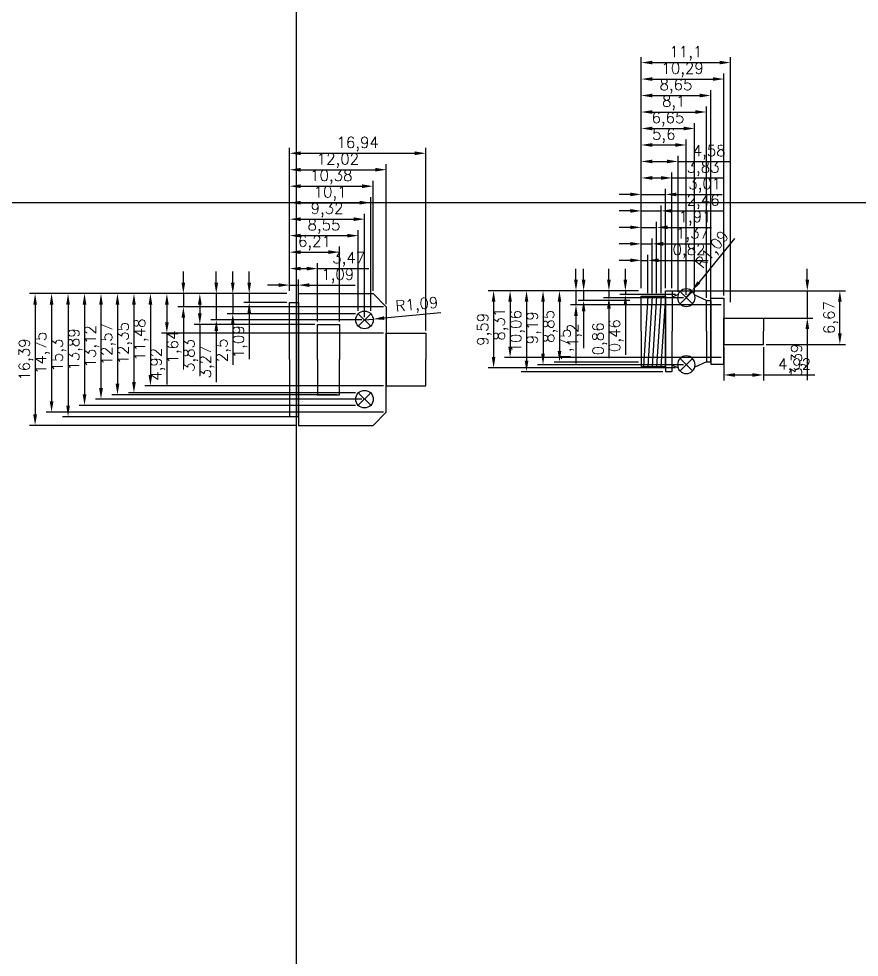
# Model space of a CAD drawing. Header units: millimetres. Extents: x -75 to 2023, y 0 to 1744.
# Drawn here: x -53.7 to 137.6, y 441.4 to 654.9 of the extents above; entities that cross this region are included whole.
import ezdxf

# ---------------------------------------------------------------- set-up
doc = ezdxf.new("R2010")
doc.units = ezdxf.units.MM
doc.styles.get("Standard").update_dxf_attribs({"font": 'txt', "bigfont": 'gbcbig.shx'})
doc.dimstyles.new('ISO-25', dxfattribs={"dimtxt": 2.5, "dimasz": 2.5, "dimexe": 1.25, "dimexo": 0.625, "dimtad": 1, "dimlfac": 0.54648, "dimtxsty": 'Standard', "dimcen": 2.5, "dimadec": 0, "dimazin": 0, "dimtfac": 1, "dimtmove": 0, "dimatfit": 3, "dimfxl": 1, "dimarcsym": 0})

# ---------------------------------------------------------------- blocks, each defined once
blk = doc.blocks.new('高密度插头')
for p, q in [((12.52, 7.59), (15.35, 10.42)), ((12.52, 10.42), (15.35, 7.59)), ((12.52, -10.42), (15.35, -7.59)), ((12.52, -7.59), (15.35, -10.42))]:
    blk.add_line(p, q)
for points in [[(29, 0), (29, 15), (12, 15), (9, 12), (9, 0)], [(31, 0), (31, 13), (29, 13), (29, 0)], [(24.64, 0), (24.64, 8), (19.64, 8), (19.64, 0)], [(9, 0), (9, 6), (0, 6), (0, 0)], [(9, 0), (9, -6), (0, -6), (0, 0)], [(29, 0), (29, -15), (12, -15), (9, -12), (9, 0)], [(24.64, 0), (24.64, -8), (19.64, -8), (19.64, 0)], [(31, 0), (31, -13), (29, -13), (29, 0)]]:
    blk.add_lwpolyline(points)
for centre in [(13.94, 9.01), (13.94, -9.01)]:
    blk.add_circle(centre, 2)
blk = doc.blocks.new('*D64')
at = {"color": 0, "lineweight": -2}
for p, q in [((5.43, 594.31), (2.93, 594.31)), ((7.93, 593), (7.93, 595.56)), ((7.93, 594.31), (9.93, 594.31)), ((9.93, 590.63), (9.93, 595.56)), ((12.43, 594.31), (22.84, 594.31))]:
    blk.add_line(p, q, dxfattribs=at)
at = {"color": 0}
for points in [[(5.43, 594.73), (5.43, 593.89), (7.93, 594.31)], [(12.43, 594.73), (12.43, 593.89), (9.93, 594.31)]]:
    blk.add_solid(points, dxfattribs=at)
at = {"layer": 'Defpoints', "color": 0}
for p in [(9.93, 594.31), (7.93, 592.37), (9.93, 590.01)]:
    blk.add_point(p, dxfattribs=at)
at = {"color": 0, "insert": (18.89, 596.39), "char_height": 2.5, "attachment_point": 5}
blk.add_mtext('1,09', dxfattribs=at)
blk = doc.blocks.new('*D65')
at = {"color": 0, "lineweight": -2}
for p, q in [((7.93, 593), (7.93, 599.31)), ((10.43, 598.06), (11.78, 598.06)), ((14.28, 586), (14.28, 599.31)), ((14.28, 598.06), (25.95, 598.06))]:
    blk.add_line(p, q, dxfattribs=at)
at = {"color": 0}
for points in [[(10.43, 598.48), (10.43, 597.64), (7.93, 598.06)], [(11.78, 598.48), (11.78, 597.64), (14.28, 598.06)]]:
    blk.add_solid(points, dxfattribs=at)
at = {"layer": 'Defpoints', "color": 0}
for p in [(14.28, 598.06), (7.93, 592.37), (14.28, 585.37)]:
    blk.add_point(p, dxfattribs=at)
at = {"color": 0, "insert": (21.37, 600.14), "char_height": 2.5, "attachment_point": 5}
blk.add_mtext('3,47', dxfattribs=at)
blk = doc.blocks.new('*D66')
at = {"color": 0, "lineweight": -2}
for p, q in [((7.93, 593), (7.93, 603.06)), ((19.28, 586), (19.28, 603.06)), ((10.43, 601.81), (16.78, 601.81))]:
    blk.add_line(p, q, dxfattribs=at)
at = {"color": 0}
for points in [[(10.43, 602.23), (10.43, 601.39), (7.93, 601.81)], [(16.78, 602.23), (16.78, 601.39), (19.28, 601.81)]]:
    blk.add_solid(points, dxfattribs=at)
at = {"layer": 'Defpoints', "color": 0}
for p in [(19.28, 601.81), (7.93, 592.37), (19.28, 585.37)]:
    blk.add_point(p, dxfattribs=at)
at = {"color": 0, "insert": (13.6, 603.89), "char_height": 2.5, "attachment_point": 5}
blk.add_mtext('6,21', dxfattribs=at)
blk = doc.blocks.new('*D67')
at = {"color": 0, "lineweight": -2}
for p, q in [((7.93, 593), (7.93, 606.81)), ((23.57, 588.42), (23.57, 606.81)), ((10.43, 605.56), (21.07, 605.56))]:
    blk.add_line(p, q, dxfattribs=at)
at = {"color": 0}
for points in [[(10.43, 605.98), (10.43, 605.14), (7.93, 605.56)], [(21.07, 605.98), (21.07, 605.14), (23.57, 605.56)]]:
    blk.add_solid(points, dxfattribs=at)
at = {"layer": 'Defpoints', "color": 0}
for p in [(23.57, 605.56), (7.93, 592.37), (23.57, 587.79)]:
    blk.add_point(p, dxfattribs=at)
at = {"color": 0, "insert": (15.75, 607.64), "char_height": 2.5, "attachment_point": 5}
blk.add_mtext('8,55', dxfattribs=at)
blk = doc.blocks.new('*D68')
at = {"color": 0, "lineweight": -2}
for p, q in [((7.93, 593), (7.93, 610.56)), ((10.43, 609.31), (22.49, 609.31)), ((24.99, 587), (24.99, 610.56))]:
    blk.add_line(p, q, dxfattribs=at)
at = {"color": 0}
for points in [[(10.43, 609.73), (10.43, 608.89), (7.93, 609.31)], [(22.49, 609.73), (22.49, 608.89), (24.99, 609.31)]]:
    blk.add_solid(points, dxfattribs=at)
at = {"layer": 'Defpoints', "color": 0}
for p in [(24.99, 609.31), (7.93, 592.37), (24.99, 586.38)]:
    blk.add_point(p, dxfattribs=at)
at = {"color": 0, "insert": (16.46, 611.39), "char_height": 2.5, "attachment_point": 5}
blk.add_mtext('9,32', dxfattribs=at)
blk = doc.blocks.new('*D69')
at = {"color": 0, "lineweight": -2}
for p, q in [((7.93, 593), (7.93, 614.31)), ((10.43, 613.06), (23.9, 613.06)), ((26.4, 588.42), (26.4, 614.31))]:
    blk.add_line(p, q, dxfattribs=at)
at = {"color": 0}
for points in [[(10.43, 613.48), (10.43, 612.64), (7.93, 613.06)], [(23.9, 613.48), (23.9, 612.64), (26.4, 613.06)]]:
    blk.add_solid(points, dxfattribs=at)
at = {"layer": 'Defpoints', "color": 0}
for p in [(26.4, 613.06), (7.93, 592.37), (26.4, 587.79)]:
    blk.add_point(p, dxfattribs=at)
at = {"color": 0, "insert": (17.16, 615.14), "char_height": 2.5, "attachment_point": 5}
blk.add_mtext('10,1', dxfattribs=at)
blk = doc.blocks.new('*D70')
at = {"color": 0, "lineweight": -2}
for p, q in [((7.93, 593), (7.93, 618.06)), ((26.93, 593), (26.93, 618.06)), ((10.43, 616.81), (24.43, 616.81))]:
    blk.add_line(p, q, dxfattribs=at)
at = {"color": 0}
for points in [[(10.43, 617.23), (10.43, 616.39), (7.93, 616.81)], [(24.43, 617.23), (24.43, 616.39), (26.93, 616.81)]]:
    blk.add_solid(points, dxfattribs=at)
at = {"layer": 'Defpoints', "color": 0}
for p in [(26.93, 616.81), (7.93, 592.37), (26.93, 592.37)]:
    blk.add_point(p, dxfattribs=at)
at = {"color": 0, "insert": (17.43, 618.89), "char_height": 2.5, "attachment_point": 5}
blk.add_mtext('10,38', dxfattribs=at)
blk = doc.blocks.new('*D71')
at = {"color": 0, "lineweight": -2}
for p, q in [((7.93, 593), (7.93, 621.81)), ((29.93, 590), (29.93, 621.81)), ((10.43, 620.56), (27.43, 620.56))]:
    blk.add_line(p, q, dxfattribs=at)
at = {"color": 0}
for points in [[(10.43, 620.98), (10.43, 620.14), (7.93, 620.56)], [(27.43, 620.98), (27.43, 620.14), (29.93, 620.56)]]:
    blk.add_solid(points, dxfattribs=at)
at = {"layer": 'Defpoints', "color": 0}
for p in [(29.93, 620.56), (7.93, 592.37), (29.93, 589.37)]:
    blk.add_point(p, dxfattribs=at)
at = {"color": 0, "insert": (18.93, 622.64), "char_height": 2.5, "attachment_point": 5}
blk.add_mtext('12,02', dxfattribs=at)
blk = doc.blocks.new('*D72')
at = {"color": 0, "lineweight": -2}
for p, q in [((7.93, 593), (7.93, 625.56)), ((10.43, 624.31), (36.43, 624.31)), ((38.93, 584), (38.93, 625.56))]:
    blk.add_line(p, q, dxfattribs=at)
at = {"color": 0}
for points in [[(10.43, 624.73), (10.43, 623.89), (7.93, 624.31)], [(36.43, 624.73), (36.43, 623.89), (38.93, 624.31)]]:
    blk.add_solid(points, dxfattribs=at)
at = {"layer": 'Defpoints', "color": 0}
for p in [(38.93, 624.31), (7.93, 592.37), (38.93, 583.37)]:
    blk.add_point(p, dxfattribs=at)
at = {"color": 0, "insert": (23.43, 626.39), "char_height": 2.5, "attachment_point": 5}
blk.add_mtext('16,94', dxfattribs=at)
blk = doc.blocks.new('*D73')
at = {"color": 0, "lineweight": -2}
for p, q in [((-1.26, 594.87), (-1.26, 597.37)), ((7.3, 592.37), (-2.51, 592.37)), ((-1.26, 592.37), (-1.26, 590.37)), ((7.3, 590.37), (-2.51, 590.37)), ((-1.26, 587.87), (-1.26, 577.46))]:
    blk.add_line(p, q, dxfattribs=at)
at = {"color": 0}
for points in [[(-1.68, 594.87), (-0.84, 594.87), (-1.26, 592.37)], [(-1.68, 587.87), (-0.84, 587.87), (-1.26, 590.37)]]:
    blk.add_solid(points, dxfattribs=at)
at = {"layer": 'Defpoints', "color": 0}
for p in [(7.93, 592.37), (-1.26, 590.37), (7.93, 590.37)]:
    blk.add_point(p, dxfattribs=at)
at = {"color": 0, "insert": (-3.34, 581.41), "char_height": 2.5, "attachment_point": 5, "rotation": 90}
blk.add_mtext('1,09', dxfattribs=at)
blk = doc.blocks.new('*D74')
at = {"color": 0, "lineweight": -2}
for p, q in [((-5.01, 594.87), (-5.01, 597.37)), ((7.3, 592.37), (-6.26, 592.37)), ((-5.01, 592.37), (-5.01, 587.79)), ((22.95, 587.79), (-6.26, 587.79)), ((-5.01, 585.29), (-5.01, 576.13))]:
    blk.add_line(p, q, dxfattribs=at)
at = {"color": 0}
for points in [[(-5.43, 594.87), (-4.59, 594.87), (-5.01, 592.37)], [(-5.43, 585.29), (-4.59, 585.29), (-5.01, 587.79)]]:
    blk.add_solid(points, dxfattribs=at)
at = {"layer": 'Defpoints', "color": 0}
for p in [(7.93, 592.37), (-5.01, 587.79), (23.57, 587.79)]:
    blk.add_point(p, dxfattribs=at)
at = {"color": 0, "insert": (-7.09, 579.46), "char_height": 2.5, "attachment_point": 5, "rotation": 90}
blk.add_mtext('2,5', dxfattribs=at)
blk = doc.blocks.new('*D75')
at = {"color": 0, "lineweight": -2}
for p, q in [((-8.76, 594.87), (-8.76, 597.37)), ((7.3, 592.37), (-10.01, 592.37)), ((-8.76, 592.37), (-8.76, 586.38)), ((24.36, 586.38), (-10.01, 586.38)), ((-8.76, 583.88), (-8.76, 572.21))]:
    blk.add_line(p, q, dxfattribs=at)
at = {"color": 0}
for points in [[(-9.18, 594.87), (-8.34, 594.87), (-8.76, 592.37)], [(-9.18, 583.88), (-8.34, 583.88), (-8.76, 586.38)]]:
    blk.add_solid(points, dxfattribs=at)
at = {"layer": 'Defpoints', "color": 0}
for p in [(7.93, 592.37), (-8.76, 586.38), (24.99, 586.38)]:
    blk.add_point(p, dxfattribs=at)
at = {"color": 0, "insert": (-10.84, 576.8), "char_height": 2.5, "attachment_point": 5, "rotation": 90}
blk.add_mtext('3,27', dxfattribs=at)
blk = doc.blocks.new('*D76')
at = {"color": 0, "lineweight": -2}
for p, q in [((7.3, 592.37), (-13.76, 592.37)), ((-12.51, 589.87), (-12.51, 587.87)), ((13.66, 585.37), (-13.76, 585.37)), ((-12.51, 585.37), (-12.51, 573.71))]:
    blk.add_line(p, q, dxfattribs=at)
at = {"color": 0}
for points in [[(-12.93, 589.87), (-12.09, 589.87), (-12.51, 592.37)], [(-12.93, 587.87), (-12.09, 587.87), (-12.51, 585.37)]]:
    blk.add_solid(points, dxfattribs=at)
at = {"layer": 'Defpoints', "color": 0}
for p in [(7.93, 592.37), (-12.51, 585.37), (14.28, 585.37)]:
    blk.add_point(p, dxfattribs=at)
at = {"color": 0, "insert": (-14.59, 578.29), "char_height": 2.5, "attachment_point": 5, "rotation": 90}
blk.add_mtext('3,83', dxfattribs=at)
blk = doc.blocks.new('*D77')
at = {"color": 0, "lineweight": -2}
for p, q in [((-16.26, 594.87), (-16.26, 597.37)), ((7.3, 592.37), (-17.51, 592.37)), ((-16.26, 592.37), (-16.26, 589.37)), ((29.3, 589.37), (-17.51, 589.37)), ((-16.26, 586.87), (-16.26, 576.04))]:
    blk.add_line(p, q, dxfattribs=at)
at = {"color": 0}
for points in [[(-16.68, 594.87), (-15.84, 594.87), (-16.26, 592.37)], [(-16.68, 586.87), (-15.84, 586.87), (-16.26, 589.37)]]:
    blk.add_solid(points, dxfattribs=at)
at = {"layer": 'Defpoints', "color": 0}
for p in [(7.93, 592.37), (-16.26, 589.37), (29.93, 589.37)]:
    blk.add_point(p, dxfattribs=at)
at = {"color": 0, "insert": (-18.34, 580.21), "char_height": 2.5, "attachment_point": 5, "rotation": 90}
blk.add_mtext('1,64', dxfattribs=at)
blk = doc.blocks.new('*D78')
at = {"color": 0, "lineweight": -2}
for p, q in [((7.3, 592.37), (-21.26, 592.37)), ((-20.01, 589.87), (-20.01, 585.87)), ((29.3, 583.37), (-21.26, 583.37)), ((-20.01, 583.37), (-20.01, 571.71))]:
    blk.add_line(p, q, dxfattribs=at)
at = {"color": 0}
for points in [[(-20.43, 589.87), (-19.59, 589.87), (-20.01, 592.37)], [(-20.43, 585.87), (-19.59, 585.87), (-20.01, 583.37)]]:
    blk.add_solid(points, dxfattribs=at)
at = {"layer": 'Defpoints', "color": 0}
for p in [(7.93, 592.37), (-20.01, 583.37), (29.93, 583.37)]:
    blk.add_point(p, dxfattribs=at)
at = {"color": 0, "insert": (-22.09, 576.29), "char_height": 2.5, "attachment_point": 5, "rotation": 90}
blk.add_mtext('4,92', dxfattribs=at)
blk = doc.blocks.new('*D79')
at = {"color": 0, "lineweight": -2}
for p, q in [((7.3, 592.37), (-25.01, 592.37)), ((-23.76, 589.87), (-23.76, 573.87)), ((29.3, 571.37), (-25.01, 571.37))]:
    blk.add_line(p, q, dxfattribs=at)
at = {"color": 0}
for points in [[(-24.18, 589.87), (-23.34, 589.87), (-23.76, 592.37)], [(-24.18, 573.87), (-23.34, 573.87), (-23.76, 571.37)]]:
    blk.add_solid(points, dxfattribs=at)
at = {"layer": 'Defpoints', "color": 0}
for p in [(7.93, 592.37), (-23.76, 571.37), (29.93, 571.37)]:
    blk.add_point(p, dxfattribs=at)
at = {"color": 0, "insert": (-25.84, 581.87), "char_height": 2.5, "attachment_point": 5, "rotation": 90}
blk.add_mtext('11,48', dxfattribs=at)
blk = doc.blocks.new('*D80')
at = {"color": 0, "lineweight": -2}
for p, q in [((7.3, 592.37), (-28.76, 592.37)), ((-27.51, 589.87), (-27.51, 572.28)), ((22.95, 569.78), (-28.76, 569.78))]:
    blk.add_line(p, q, dxfattribs=at)
at = {"color": 0}
for points in [[(-27.93, 589.87), (-27.09, 589.87), (-27.51, 592.37)], [(-27.93, 572.28), (-27.09, 572.28), (-27.51, 569.78)]]:
    blk.add_solid(points, dxfattribs=at)
at = {"layer": 'Defpoints', "color": 0}
for p in [(7.93, 592.37), (-27.51, 569.78), (23.57, 569.78)]:
    blk.add_point(p, dxfattribs=at)
at = {"color": 0, "insert": (-29.59, 581.08), "char_height": 2.5, "attachment_point": 5, "rotation": 90}
blk.add_mtext('12,35', dxfattribs=at)
blk = doc.blocks.new('*D81')
at = {"color": 0, "lineweight": -2}
for p, q in [((7.3, 592.37), (-32.51, 592.37)), ((-31.26, 589.87), (-31.26, 571.87)), ((18.66, 569.37), (-32.51, 569.37))]:
    blk.add_line(p, q, dxfattribs=at)
at = {"color": 0}
for points in [[(-31.68, 589.87), (-30.84, 589.87), (-31.26, 592.37)], [(-31.68, 571.87), (-30.84, 571.87), (-31.26, 569.37)]]:
    blk.add_solid(points, dxfattribs=at)
at = {"layer": 'Defpoints', "color": 0}
for p in [(7.93, 592.37), (-31.26, 569.37), (19.28, 569.37)]:
    blk.add_point(p, dxfattribs=at)
at = {"color": 0, "insert": (-33.34, 580.87), "char_height": 2.5, "attachment_point": 5, "rotation": 90}
blk.add_mtext('12,57', dxfattribs=at)
blk = doc.blocks.new('*D82')
at = {"color": 0, "lineweight": -2}
for p, q in [((7.3, 592.37), (-36.26, 592.37)), ((-35.01, 589.87), (-35.01, 570.86)), ((24.36, 568.36), (-36.26, 568.36))]:
    blk.add_line(p, q, dxfattribs=at)
at = {"color": 0}
for points in [[(-35.43, 589.87), (-34.59, 589.87), (-35.01, 592.37)], [(-35.43, 570.86), (-34.59, 570.86), (-35.01, 568.36)]]:
    blk.add_solid(points, dxfattribs=at)
at = {"layer": 'Defpoints', "color": 0}
for p in [(7.93, 592.37), (-35.01, 568.36), (24.99, 568.36)]:
    blk.add_point(p, dxfattribs=at)
at = {"color": 0, "insert": (-37.09, 580.37), "char_height": 2.5, "attachment_point": 5, "rotation": 90}
blk.add_mtext('13,12', dxfattribs=at)
blk = doc.blocks.new('*D83')
at = {"color": 0, "lineweight": -2}
for p, q in [((7.3, 592.37), (-40.01, 592.37)), ((-38.76, 589.87), (-38.76, 569.45)), ((22.95, 566.95), (-40.01, 566.95))]:
    blk.add_line(p, q, dxfattribs=at)
at = {"color": 0}
for points in [[(-39.18, 589.87), (-38.34, 589.87), (-38.76, 592.37)], [(-39.18, 569.45), (-38.34, 569.45), (-38.76, 566.95)]]:
    blk.add_solid(points, dxfattribs=at)
at = {"layer": 'Defpoints', "color": 0}
for p in [(7.93, 592.37), (-38.76, 566.95), (23.57, 566.95)]:
    blk.add_point(p, dxfattribs=at)
at = {"color": 0, "insert": (-40.84, 579.66), "char_height": 2.5, "attachment_point": 5, "rotation": 90}
blk.add_mtext('13,89', dxfattribs=at)
blk = doc.blocks.new('*D84')
at = {"color": 0, "lineweight": -2}
for p, q in [((7.3, 592.37), (-43.76, 592.37)), ((-42.51, 589.87), (-42.51, 566.87)), ((9.3, 564.37), (-43.76, 564.37))]:
    blk.add_line(p, q, dxfattribs=at)
at = {"color": 0}
for points in [[(-42.93, 589.87), (-42.09, 589.87), (-42.51, 592.37)], [(-42.93, 566.87), (-42.09, 566.87), (-42.51, 564.37)]]:
    blk.add_solid(points, dxfattribs=at)
at = {"layer": 'Defpoints', "color": 0}
for p in [(7.93, 592.37), (-42.51, 564.37), (9.93, 564.37)]:
    blk.add_point(p, dxfattribs=at)
at = {"color": 0, "insert": (-44.59, 578.37), "char_height": 2.5, "attachment_point": 5, "rotation": 90}
blk.add_mtext('15,3', dxfattribs=at)
blk = doc.blocks.new('*D85')
at = {"color": 0, "lineweight": -2}
for p, q in [((7.3, 592.37), (-47.51, 592.37)), ((-46.26, 589.87), (-46.26, 567.87)), ((29.3, 565.37), (-47.51, 565.37))]:
    blk.add_line(p, q, dxfattribs=at)
at = {"color": 0}
for points in [[(-46.68, 589.87), (-45.84, 589.87), (-46.26, 592.37)], [(-46.68, 567.87), (-45.84, 567.87), (-46.26, 565.37)]]:
    blk.add_solid(points, dxfattribs=at)
at = {"layer": 'Defpoints', "color": 0}
for p in [(7.93, 592.37), (-46.26, 565.37), (29.93, 565.37)]:
    blk.add_point(p, dxfattribs=at)
at = {"color": 0, "insert": (-48.34, 578.87), "char_height": 2.5, "attachment_point": 5, "rotation": 90}
blk.add_mtext('14,75', dxfattribs=at)
blk = doc.blocks.new('*D86')
at = {"color": 0, "lineweight": -2}
for p, q in [((7.3, 592.37), (-51.26, 592.37)), ((-50.01, 589.87), (-50.01, 564.87)), ((9.3, 562.37), (-51.26, 562.37))]:
    blk.add_line(p, q, dxfattribs=at)
at = {"color": 0}
for points in [[(-50.43, 589.87), (-49.59, 589.87), (-50.01, 592.37)], [(-50.43, 564.87), (-49.59, 564.87), (-50.01, 562.37)]]:
    blk.add_solid(points, dxfattribs=at)
at = {"layer": 'Defpoints', "color": 0}
for p in [(7.93, 592.37), (-50.01, 562.37), (9.93, 562.37)]:
    blk.add_point(p, dxfattribs=at)
at = {"color": 0, "insert": (-52.09, 577.37), "char_height": 2.5, "attachment_point": 5, "rotation": 90}
blk.add_mtext('16,39', dxfattribs=at)
blk = doc.blocks.new('*D87')
at = {"color": 0, "lineweight": -2}
for p, q in [((42.33, 588.02), (29.47, 586.8)), ((24.99, 586.38), (26.98, 586.57))]:
    blk.add_line(p, q, dxfattribs=at)
at = {"color": 0}
blk.add_solid([(29.43, 587.22), (29.51, 586.39), (26.98, 586.57)], dxfattribs=at)
at = {"layer": 'Defpoints', "color": 0}
for p in [(24.99, 586.38), (26.98, 586.57)]:
    blk.add_point(p, dxfattribs=at)
at = {"color": 0, "insert": (36.95, 589.61), "char_height": 2.5, "attachment_point": 5, "rotation": 5.4181}
blk.add_mtext('R1,09', dxfattribs=at)
blk = doc.blocks.new('hc')
for p, q in [((17.66, 6.21), (20.48, 9.04)), ((20.48, 6.21), (17.66, 9.04)), ((14.5, 7), (17.16, 8.21)), ((19.07, 7.63), (19.07, 7.63)), ((19.07, 7.63), (19.07, 7.63)), ((19.07, 7.63), (19.07, 7.63)), ((19.07, 7.63), (19.07, 7.63)), ((20.93, 8.35), (22.32, 7.78)), ((23.82, 8), (24.83, -8)), ((24.82, 8), (25.83, -8)), ((25.82, 8), (26.83, -8)), ((26.82, 8), (27.83, -8)), ((27.82, 8), (28.83, -8)), ((17.66, -9.04), (20.48, -6.21)), ((20.48, -9.04), (17.66, -6.21)), ((14.5, -7), (17.16, -8.21)), ((19.07, -7.63), (19.07, -7.63)), ((19.07, -7.63), (19.07, -7.63)), ((19.07, -7.63), (19.07, -7.63)), ((19.07, -7.63), (19.07, -7.63)), ((20.93, -8.35), (22.32, -7.78))]:
    blk.add_line(p, q)
for points in [[(23.82, 0), (23.82, 9.2), (22.32, 9.2), (22.32, 0)], [(13.5, 0), (13.5, 7.5), (10.5, 7.5), (10.5, 0)], [(14.5, 0), (14.5, 7), (13.5, 7), (13.5, 0)], [(29.32, 0), (29.32, 8), (23.82, 8), (23.82, 0)], [(10.5, 0), (10.5, 3), (1.5, 3), (1.5, 0)], [(10.5, 0), (10.5, -3), (1.5, -3), (1.5, 0)], [(13.5, 0), (13.5, -7.5), (10.5, -7.5), (10.5, 0)], [(14.5, 0), (14.5, -7), (13.5, -7), (13.5, 0)], [(23.82, 0), (23.82, -9.2), (22.32, -9.2), (22.32, 0)], [(29.32, 0), (29.32, -8), (23.82, -8), (23.82, 0)]]:
    blk.add_lwpolyline(points)
for centre in [(19.07, 7.63), (19.07, -7.63)]:
    blk.add_circle(centre, 2)
blk = doc.blocks.new('*D88')
at = {"color": 0, "lineweight": -2}
for p, q in [((109.25, 604.93), (101.09, 594.92)), ((98.24, 591.44), (99.51, 592.99))]:
    blk.add_line(p, q, dxfattribs=at)
at = {"color": 0}
blk.add_solid([(100.77, 595.19), (101.41, 594.66), (99.51, 592.99)], dxfattribs=at)
at = {"layer": 'Defpoints', "color": 0}
for p in [(99.51, 592.99), (98.24, 591.44)]:
    blk.add_point(p, dxfattribs=at)
at = {"color": 0, "insert": (104.35, 602.21), "char_height": 2.5, "attachment_point": 5, "rotation": 50.7935}
blk.add_mtext('R1,09', dxfattribs=at)
blk = doc.blocks.new('*D90')
at = {"color": 0, "lineweight": -2}
for p, q in [((87.99, 593.64), (87.99, 601.19)), ((89.49, 592.44), (89.49, 601.19)), ((85.49, 599.94), (82.99, 599.94)), ((87.99, 599.94), (89.49, 599.94)), ((91.99, 599.94), (103.24, 599.94))]:
    blk.add_line(p, q, dxfattribs=at)
at = {"color": 0}
for points in [[(85.49, 600.36), (85.49, 599.53), (87.99, 599.94)], [(91.99, 600.36), (91.99, 599.53), (89.49, 599.94)]]:
    blk.add_solid(points, dxfattribs=at)
at = {"layer": 'Defpoints', "color": 0}
for p in [(89.49, 599.94), (87.99, 593.01), (89.49, 591.81)]:
    blk.add_point(p, dxfattribs=at)
at = {"color": 0, "insert": (98.87, 602.03), "char_height": 2.5, "attachment_point": 5}
blk.add_mtext('0,82', dxfattribs=at)
blk = doc.blocks.new('*D91')
at = {"color": 0, "lineweight": -2}
for p, q in [((87.99, 593.64), (87.99, 604.94)), ((90.49, 592.44), (90.49, 604.94)), ((85.49, 603.69), (82.99, 603.69)), ((87.99, 603.69), (90.49, 603.69)), ((92.99, 603.69), (103.83, 603.69))]:
    blk.add_line(p, q, dxfattribs=at)
at = {"color": 0}
for points in [[(85.49, 604.11), (85.49, 603.28), (87.99, 603.69)], [(92.99, 604.11), (92.99, 603.28), (90.49, 603.69)]]:
    blk.add_solid(points, dxfattribs=at)
at = {"layer": 'Defpoints', "color": 0}
for p in [(90.49, 603.69), (87.99, 593.01), (90.49, 591.81)]:
    blk.add_point(p, dxfattribs=at)
at = {"color": 0, "insert": (99.66, 605.78), "char_height": 2.5, "attachment_point": 5}
blk.add_mtext('1,37', dxfattribs=at)
blk = doc.blocks.new('*D92')
at = {"color": 0, "lineweight": -2}
for p, q in [((87.99, 593.64), (87.99, 608.69)), ((91.49, 592.44), (91.49, 608.69)), ((85.49, 607.44), (82.99, 607.44)), ((87.99, 607.44), (91.49, 607.44)), ((93.99, 607.44), (103.99, 607.44))]:
    blk.add_line(p, q, dxfattribs=at)
at = {"color": 0}
for points in [[(85.49, 607.86), (85.49, 607.03), (87.99, 607.44)], [(93.99, 607.86), (93.99, 607.03), (91.49, 607.44)]]:
    blk.add_solid(points, dxfattribs=at)
at = {"layer": 'Defpoints', "color": 0}
for p in [(91.49, 607.44), (87.99, 593.01), (91.49, 591.81)]:
    blk.add_point(p, dxfattribs=at)
at = {"color": 0, "insert": (100.24, 609.53), "char_height": 2.5, "attachment_point": 5}
blk.add_mtext('1,91', dxfattribs=at)
blk = doc.blocks.new('*D93')
at = {"color": 0, "lineweight": -2}
for p, q in [((85.49, 611.19), (82.99, 611.19)), ((87.99, 593.64), (87.99, 612.44)), ((87.99, 611.19), (92.49, 611.19)), ((92.49, 592.44), (92.49, 612.44)), ((94.99, 611.19), (106.66, 611.19))]:
    blk.add_line(p, q, dxfattribs=at)
at = {"color": 0}
for points in [[(85.49, 611.61), (85.49, 610.78), (87.99, 611.19)], [(94.99, 611.61), (94.99, 610.78), (92.49, 611.19)]]:
    blk.add_solid(points, dxfattribs=at)
at = {"layer": 'Defpoints', "color": 0}
for p in [(92.49, 611.19), (87.99, 593.01), (92.49, 591.81)]:
    blk.add_point(p, dxfattribs=at)
at = {"color": 0, "insert": (102.08, 613.28), "char_height": 2.5, "attachment_point": 5}
blk.add_mtext('2,46', dxfattribs=at)
blk = doc.blocks.new('*D94')
at = {"color": 0, "lineweight": -2}
for p, q in [((87.99, 593.64), (87.99, 616.19)), ((93.49, 593.64), (93.49, 616.19)), ((85.49, 614.94), (82.99, 614.94)), ((87.99, 614.94), (93.49, 614.94)), ((95.99, 614.94), (106.41, 614.94))]:
    blk.add_line(p, q, dxfattribs=at)
at = {"color": 0}
for points in [[(85.49, 615.36), (85.49, 614.53), (87.99, 614.94)], [(95.99, 615.36), (95.99, 614.53), (93.49, 614.94)]]:
    blk.add_solid(points, dxfattribs=at)
at = {"layer": 'Defpoints', "color": 0}
for p in [(93.49, 614.94), (87.99, 593.01), (93.49, 593.01)]:
    blk.add_point(p, dxfattribs=at)
at = {"color": 0, "insert": (102.45, 617.03), "char_height": 2.5, "attachment_point": 5}
blk.add_mtext('3,01', dxfattribs=at)
blk = doc.blocks.new('*D95')
at = {"color": 0, "lineweight": -2}
for p, q in [((87.99, 593.64), (87.99, 619.94)), ((94.99, 593.64), (94.99, 619.94)), ((90.49, 618.69), (92.49, 618.69)), ((94.99, 618.69), (106.66, 618.69))]:
    blk.add_line(p, q, dxfattribs=at)
at = {"color": 0}
for points in [[(90.49, 619.11), (90.49, 618.28), (87.99, 618.69)], [(92.49, 619.11), (92.49, 618.28), (94.99, 618.69)]]:
    blk.add_solid(points, dxfattribs=at)
at = {"layer": 'Defpoints', "color": 0}
for p in [(94.99, 618.69), (87.99, 593.01), (94.99, 593.01)]:
    blk.add_point(p, dxfattribs=at)
at = {"color": 0, "insert": (102.08, 620.78), "char_height": 2.5, "attachment_point": 5}
blk.add_mtext('3,83', dxfattribs=at)
blk = doc.blocks.new('*D96')
at = {"color": 0, "lineweight": -2}
for p, q in [((87.99, 593.64), (87.99, 623.69)), ((96.38, 592.79), (96.38, 623.69)), ((90.49, 622.44), (93.88, 622.44)), ((96.38, 622.44), (108.05, 622.44))]:
    blk.add_line(p, q, dxfattribs=at)
at = {"color": 0}
for points in [[(90.49, 622.86), (90.49, 622.03), (87.99, 622.44)], [(93.88, 622.86), (93.88, 622.03), (96.38, 622.44)]]:
    blk.add_solid(points, dxfattribs=at)
at = {"layer": 'Defpoints', "color": 0}
for p in [(96.38, 622.44), (87.99, 593.01), (96.38, 592.17)]:
    blk.add_point(p, dxfattribs=at)
at = {"color": 0, "insert": (103.46, 624.53), "char_height": 2.5, "attachment_point": 5}
blk.add_mtext('4,58', dxfattribs=at)
blk = doc.blocks.new('*D97')
at = {"color": 0, "lineweight": -2}
for p, q in [((87.99, 593.64), (87.99, 627.44)), ((90.49, 626.19), (95.74, 626.19)), ((98.24, 592.06), (98.24, 627.44))]:
    blk.add_line(p, q, dxfattribs=at)
at = {"color": 0}
for points in [[(90.49, 626.61), (90.49, 625.78), (87.99, 626.19)], [(95.74, 626.61), (95.74, 625.78), (98.24, 626.19)]]:
    blk.add_solid(points, dxfattribs=at)
at = {"layer": 'Defpoints', "color": 0}
for p in [(98.24, 626.19), (87.99, 593.01), (98.24, 591.44)]:
    blk.add_point(p, dxfattribs=at)
at = {"color": 0, "insert": (93.12, 628.28), "char_height": 2.5, "attachment_point": 5}
blk.add_mtext('5,6', dxfattribs=at)
blk = doc.blocks.new('*D98')
at = {"color": 0, "lineweight": -2}
for p, q in [((87.99, 593.64), (87.99, 631.19)), ((90.49, 629.94), (97.65, 629.94)), ((100.15, 592.65), (100.15, 631.19))]:
    blk.add_line(p, q, dxfattribs=at)
at = {"color": 0}
for points in [[(90.49, 630.36), (90.49, 629.53), (87.99, 629.94)], [(97.65, 630.36), (97.65, 629.53), (100.15, 629.94)]]:
    blk.add_solid(points, dxfattribs=at)
at = {"layer": 'Defpoints', "color": 0}
for p in [(100.15, 629.94), (87.99, 593.01), (100.15, 592.03)]:
    blk.add_point(p, dxfattribs=at)
at = {"color": 0, "insert": (94.07, 632.03), "char_height": 2.5, "attachment_point": 5}
blk.add_mtext('6,65', dxfattribs=at)
blk = doc.blocks.new('*D99')
at = {"color": 0, "lineweight": -2}
for p, q in [((87.99, 593.64), (87.99, 634.94)), ((102.81, 591.44), (102.81, 634.94)), ((90.49, 633.69), (100.31, 633.69))]:
    blk.add_line(p, q, dxfattribs=at)
at = {"color": 0}
for points in [[(90.49, 634.11), (90.49, 633.28), (87.99, 633.69)], [(100.31, 634.11), (100.31, 633.28), (102.81, 633.69)]]:
    blk.add_solid(points, dxfattribs=at)
at = {"layer": 'Defpoints', "color": 0}
for p in [(102.81, 633.69), (87.99, 593.01), (102.81, 590.81)]:
    blk.add_point(p, dxfattribs=at)
at = {"color": 0, "insert": (95.4, 635.78), "char_height": 2.5, "attachment_point": 5}
blk.add_mtext('8,1', dxfattribs=at)
blk = doc.blocks.new('*D100')
at = {"color": 0, "lineweight": -2}
for p, q in [((87.99, 593.64), (87.99, 638.69)), ((103.81, 591.44), (103.81, 638.69)), ((90.49, 637.44), (101.31, 637.44))]:
    blk.add_line(p, q, dxfattribs=at)
at = {"color": 0}
for points in [[(90.49, 637.86), (90.49, 637.03), (87.99, 637.44)], [(101.31, 637.86), (101.31, 637.03), (103.81, 637.44)]]:
    blk.add_solid(points, dxfattribs=at)
at = {"layer": 'Defpoints', "color": 0}
for p in [(103.81, 637.44), (87.99, 593.01), (103.81, 590.81)]:
    blk.add_point(p, dxfattribs=at)
at = {"color": 0, "insert": (95.9, 639.53), "char_height": 2.5, "attachment_point": 5}
blk.add_mtext('8,65', dxfattribs=at)
blk = doc.blocks.new('*D101')
at = {"color": 0, "lineweight": -2}
for p, q in [((87.99, 593.64), (87.99, 642.44)), ((90.49, 641.19), (104.31, 641.19)), ((106.81, 591.94), (106.81, 642.44))]:
    blk.add_line(p, q, dxfattribs=at)
at = {"color": 0}
for points in [[(90.49, 641.61), (90.49, 640.78), (87.99, 641.19)], [(104.31, 641.61), (104.31, 640.78), (106.81, 641.19)]]:
    blk.add_solid(points, dxfattribs=at)
at = {"layer": 'Defpoints', "color": 0}
for p in [(106.81, 641.19), (87.99, 593.01), (106.81, 591.31)]:
    blk.add_point(p, dxfattribs=at)
at = {"color": 0, "insert": (97.4, 643.28), "char_height": 2.5, "attachment_point": 5}
blk.add_mtext('10,29', dxfattribs=at)
blk = doc.blocks.new('*D102')
at = {"color": 0, "lineweight": -2}
for p, q in [((87.99, 593.64), (87.99, 646.19)), ((90.49, 644.94), (105.81, 644.94)), ((108.31, 590.44), (108.31, 646.19))]:
    blk.add_line(p, q, dxfattribs=at)
at = {"color": 0}
for points in [[(90.49, 645.36), (90.49, 644.53), (87.99, 644.94)], [(105.81, 645.36), (105.81, 644.53), (108.31, 644.94)]]:
    blk.add_solid(points, dxfattribs=at)
at = {"layer": 'Defpoints', "color": 0}
for p in [(108.31, 644.94), (87.99, 593.01), (108.31, 589.81)]:
    blk.add_point(p, dxfattribs=at)
at = {"color": 0, "insert": (98.15, 647.03), "char_height": 2.5, "attachment_point": 5}
blk.add_mtext('11,1', dxfattribs=at)
blk = doc.blocks.new('*D119')
at = {"color": 0, "lineweight": -2}
for p, q in [((84.38, 595.51), (84.38, 598.01)), ((87.37, 593.01), (83.13, 593.01)), ((95.76, 592.17), (83.13, 592.17)), ((84.38, 593.01), (84.38, 592.17)), ((84.38, 589.67), (84.38, 578.42))]:
    blk.add_line(p, q, dxfattribs=at)
at = {"color": 0}
for points in [[(83.96, 595.51), (84.79, 595.51), (84.38, 593.01)], [(83.96, 589.67), (84.79, 589.67), (84.38, 592.17)]]:
    blk.add_solid(points, dxfattribs=at)
at = {"layer": 'Defpoints', "color": 0}
for p in [(84.38, 592.17), (87.99, 593.01), (96.38, 592.17)]:
    blk.add_point(p, dxfattribs=at)
at = {"color": 0, "insert": (82.29, 582.79), "char_height": 2.5, "attachment_point": 5, "rotation": 90}
blk.add_mtext('0,46', dxfattribs=at)
blk = doc.blocks.new('*D120')
at = {"color": 0, "lineweight": -2}
for p, q in [((80.63, 595.51), (80.63, 598.01)), ((87.37, 593.01), (79.38, 593.01)), ((80.63, 593.01), (80.63, 591.44)), ((97.62, 591.44), (79.38, 591.44)), ((80.63, 588.94), (80.63, 577.69))]:
    blk.add_line(p, q, dxfattribs=at)
at = {"color": 0}
for points in [[(80.21, 595.51), (81.04, 595.51), (80.63, 593.01)], [(80.21, 588.94), (81.04, 588.94), (80.63, 591.44)]]:
    blk.add_solid(points, dxfattribs=at)
at = {"layer": 'Defpoints', "color": 0}
for p in [(87.99, 593.01), (80.63, 591.44), (98.24, 591.44)]:
    blk.add_point(p, dxfattribs=at)
at = {"color": 0, "insert": (78.54, 582.06), "char_height": 2.5, "attachment_point": 5, "rotation": 90}
blk.add_mtext('0,86', dxfattribs=at)
blk = doc.blocks.new('*D121')
at = {"color": 0, "lineweight": -2}
for p, q in [((74.88, 595.51), (74.88, 598.01)), ((87.37, 593.01), (73.63, 593.01)), ((74.88, 593.01), (74.88, 590.81)), ((85.37, 590.81), (73.63, 590.81)), ((74.88, 588.31), (74.88, 579.98))]:
    blk.add_line(p, q, dxfattribs=at)
at = {"color": 0}
for points in [[(74.46, 595.51), (75.29, 595.51), (74.88, 593.01)], [(74.46, 588.31), (75.29, 588.31), (74.88, 590.81)]]:
    blk.add_solid(points, dxfattribs=at)
at = {"layer": 'Defpoints', "color": 0}
for p in [(87.99, 593.01), (74.88, 590.81), (85.99, 590.81)]:
    blk.add_point(p, dxfattribs=at)
at = {"color": 0, "insert": (72.79, 582.9), "char_height": 2.5, "attachment_point": 5, "rotation": 90}
blk.add_mtext('1,2', dxfattribs=at)
blk = doc.blocks.new('*D122')
at = {"color": 0, "lineweight": -2}
for p, q in [((73.13, 595.51), (73.13, 598.01)), ((87.37, 593.01), (71.88, 593.01)), ((73.13, 593.01), (73.13, 589.81)), ((106.19, 589.81), (71.88, 589.81)), ((73.13, 587.31), (73.13, 576.48))]:
    blk.add_line(p, q, dxfattribs=at)
at = {"color": 0}
for points in [[(72.71, 595.51), (73.54, 595.51), (73.13, 593.01)], [(72.71, 587.31), (73.54, 587.31), (73.13, 589.81)]]:
    blk.add_solid(points, dxfattribs=at)
at = {"layer": 'Defpoints', "color": 0}
for p in [(87.99, 593.01), (73.13, 589.81), (106.81, 589.81)]:
    blk.add_point(p, dxfattribs=at)
at = {"color": 0, "insert": (71.04, 580.65), "char_height": 2.5, "attachment_point": 5, "rotation": 90}
blk.add_mtext('1,75', dxfattribs=at)
blk = doc.blocks.new('*D123')
at = {"color": 0, "lineweight": -2}
for p, q in [((87.37, 593.01), (68.13, 593.01)), ((69.38, 590.51), (69.38, 579.31)), ((87.37, 576.81), (68.13, 576.81))]:
    blk.add_line(p, q, dxfattribs=at)
at = {"color": 0}
for points in [[(68.96, 590.51), (69.79, 590.51), (69.38, 593.01)], [(68.96, 579.31), (69.79, 579.31), (69.38, 576.81)]]:
    blk.add_solid(points, dxfattribs=at)
at = {"layer": 'Defpoints', "color": 0}
for p in [(87.99, 593.01), (69.38, 576.81), (87.99, 576.81)]:
    blk.add_point(p, dxfattribs=at)
at = {"color": 0, "insert": (67.29, 584.91), "char_height": 2.5, "attachment_point": 5, "rotation": 90}
blk.add_mtext('8,85', dxfattribs=at)
blk = doc.blocks.new('*D124')
at = {"color": 0, "lineweight": -2}
for p, q in [((87.37, 593.01), (64.38, 593.01)), ((65.63, 590.51), (65.63, 578.69)), ((97.62, 576.19), (64.38, 576.19))]:
    blk.add_line(p, q, dxfattribs=at)
at = {"color": 0}
for points in [[(65.21, 590.51), (66.04, 590.51), (65.63, 593.01)], [(65.21, 578.69), (66.04, 578.69), (65.63, 576.19)]]:
    blk.add_solid(points, dxfattribs=at)
at = {"layer": 'Defpoints', "color": 0}
for p in [(87.99, 593.01), (65.63, 576.19), (98.24, 576.19)]:
    blk.add_point(p, dxfattribs=at)
at = {"color": 0, "insert": (63.54, 584.6), "char_height": 2.5, "attachment_point": 5, "rotation": 90}
blk.add_mtext('9,19', dxfattribs=at)
blk = doc.blocks.new('*D125')
at = {"color": 0, "lineweight": -2}
for p, q in [((87.37, 593.01), (60.63, 593.01)), ((61.88, 590.51), (61.88, 577.11)), ((92.87, 574.61), (60.63, 574.61))]:
    blk.add_line(p, q, dxfattribs=at)
at = {"color": 0}
for points in [[(61.46, 590.51), (62.29, 590.51), (61.88, 593.01)], [(61.46, 577.11), (62.29, 577.11), (61.88, 574.61)]]:
    blk.add_solid(points, dxfattribs=at)
at = {"layer": 'Defpoints', "color": 0}
for p in [(87.99, 593.01), (61.88, 574.61), (93.49, 574.61)]:
    blk.add_point(p, dxfattribs=at)
at = {"color": 0, "insert": (59.79, 583.81), "char_height": 2.5, "attachment_point": 5, "rotation": 90}
blk.add_mtext('10,06', dxfattribs=at)
blk = doc.blocks.new('*D126')
at = {"color": 0, "lineweight": -2}
for p, q in [((87.37, 593.01), (56.88, 593.01)), ((58.13, 590.51), (58.13, 580.31)), ((106.19, 577.81), (56.88, 577.81))]:
    blk.add_line(p, q, dxfattribs=at)
at = {"color": 0}
for points in [[(57.71, 590.51), (58.54, 590.51), (58.13, 593.01)], [(57.71, 580.31), (58.54, 580.31), (58.13, 577.81)]]:
    blk.add_solid(points, dxfattribs=at)
at = {"layer": 'Defpoints', "color": 0}
for p in [(87.99, 593.01), (58.13, 577.81), (106.81, 577.81)]:
    blk.add_point(p, dxfattribs=at)
at = {"color": 0, "insert": (56.04, 585.41), "char_height": 2.5, "attachment_point": 5, "rotation": 90}
blk.add_mtext('8,31', dxfattribs=at)
blk = doc.blocks.new('*D127')
at = {"color": 0, "lineweight": -2}
for p, q in [((87.37, 593.01), (53.13, 593.01)), ((54.38, 590.51), (54.38, 577.96)), ((95.76, 575.46), (53.13, 575.46))]:
    blk.add_line(p, q, dxfattribs=at)
at = {"color": 0}
for points in [[(53.96, 590.51), (54.79, 590.51), (54.38, 593.01)], [(53.96, 577.96), (54.79, 577.96), (54.38, 575.46)]]:
    blk.add_solid(points, dxfattribs=at)
at = {"layer": 'Defpoints', "color": 0}
for p in [(87.99, 593.01), (54.38, 575.46), (96.38, 575.46)]:
    blk.add_point(p, dxfattribs=at)
at = {"color": 0, "insert": (52.29, 584.23), "char_height": 2.5, "attachment_point": 5, "rotation": 90}
blk.add_mtext('9,59', dxfattribs=at)
blk = doc.blocks.new('*D128')
at = {"color": 0, "lineweight": -2}
for p, q in [((125.8, 595.51), (125.8, 598.01)), ((94.12, 593.01), (127.05, 593.01)), ((125.8, 593.01), (125.8, 586.81)), ((107.44, 586.81), (127.05, 586.81)), ((125.8, 584.31), (125.8, 572.65))]:
    blk.add_line(p, q, dxfattribs=at)
at = {"color": 0}
for points in [[(125.38, 595.51), (126.22, 595.51), (125.8, 593.01)], [(125.38, 584.31), (126.22, 584.31), (125.8, 586.81)]]:
    blk.add_solid(points, dxfattribs=at)
at = {"layer": 'Defpoints', "color": 0}
for p in [(93.49, 593.01), (106.81, 586.81), (125.8, 586.81)]:
    blk.add_point(p, dxfattribs=at)
at = {"color": 0, "insert": (123.72, 577.23), "char_height": 2.5, "attachment_point": 5, "rotation": 90}
blk.add_mtext('3,39', dxfattribs=at)
blk = doc.blocks.new('*D129')
at = {"color": 0, "lineweight": -2}
for p, q in [((106.81, 580.19), (106.81, 572.61)), ((115.81, 580.19), (115.81, 572.61)), ((109.31, 573.86), (113.31, 573.86)), ((115.81, 573.86), (127.48, 573.86))]:
    blk.add_line(p, q, dxfattribs=at)
at = {"color": 0}
for points in [[(109.31, 574.27), (109.31, 573.44), (106.81, 573.86)], [(113.31, 574.27), (113.31, 573.44), (115.81, 573.86)]]:
    blk.add_solid(points, dxfattribs=at)
at = {"layer": 'Defpoints', "color": 0}
for p in [(106.81, 580.81), (115.81, 580.81), (115.81, 573.86)]:
    blk.add_point(p, dxfattribs=at)
at = {"color": 0, "insert": (122.9, 575.94), "char_height": 2.5, "attachment_point": 5}
blk.add_mtext('4,92', dxfattribs=at)
blk = doc.blocks.new('*D130')
at = {"color": 0, "lineweight": -2}
for p, q in [((116.44, 593.01), (134.46, 593.01)), ((133.21, 583.31), (133.21, 590.51)), ((116.44, 580.81), (134.46, 580.81))]:
    blk.add_line(p, q, dxfattribs=at)
at = {"color": 0}
for points in [[(132.79, 590.51), (133.63, 590.51), (133.21, 593.01)], [(132.79, 583.31), (133.63, 583.31), (133.21, 580.81)]]:
    blk.add_solid(points, dxfattribs=at)
at = {"layer": 'Defpoints', "color": 0}
for p in [(115.81, 593.01), (133.21, 593.01), (115.81, 580.81)]:
    blk.add_point(p, dxfattribs=at)
at = {"color": 0, "insert": (131.13, 586.91), "char_height": 2.5, "attachment_point": 5, "rotation": 90}
blk.add_mtext('6,67', dxfattribs=at)
blk = doc.blocks.new('*D200')
at = {"color": 0, "lineweight": -2}
for p, q in [((9.5, 0.62), (9.5, 751.75)), ((227.11, 742.15), (227.11, 751.75)), ((224.61, 750.5), (12, 750.5))]:
    blk.add_line(p, q, dxfattribs=at)
at = {"color": 0}
for points in [[(12, 750.92), (12, 750.09), (9.5, 750.5)], [(224.61, 750.92), (224.61, 750.09), (227.11, 750.5)]]:
    blk.add_solid(points, dxfattribs=at)
at = {"layer": 'Defpoints', "color": 0}
for p in [(9.5, 750.5), (227.11, 741.53), (9.5, 0)]:
    blk.add_point(p, dxfattribs=at)
at = {"color": 0, "insert": (118.31, 752.59), "char_height": 2.5, "attachment_point": 5}
blk.add_mtext('118,92', dxfattribs=at)
blk = doc.blocks.new('*D202')
at = {"color": 0, "lineweight": -2}
for p, q in [((226.49, 741.53), (221.1, 741.53)), ((222.35, 739.03), (222.35, 2.5)), ((10.12, 0), (223.6, 0))]:
    blk.add_line(p, q, dxfattribs=at)
at = {"color": 0}
for points in [[(221.94, 739.03), (222.77, 739.03), (222.35, 741.53)], [(221.94, 2.5), (222.77, 2.5), (222.35, 0)]]:
    blk.add_solid(points, dxfattribs=at)
at = {"layer": 'Defpoints', "color": 0}
for p in [(227.11, 741.53), (9.5, 0), (222.35, 0)]:
    blk.add_point(p, dxfattribs=at)
at = {"color": 0, "insert": (220.27, 370.76), "char_height": 2.5, "attachment_point": 5, "rotation": 90}
blk.add_mtext('405,23', dxfattribs=at)

msp = doc.modelspace()

# ---------------------------------------------------------------- linework, layer by layer
msp.add_xline((224.694, 613.048), (-1, 0))

# ---------------------------------------------------------------- block references
at = {"rotation": 180}
msp.add_blockref('高密度插头', (38.927, 577.372), dxfattribs=at)
at = {"xscale": -1}
msp.add_blockref('hc', (117.314, 583.812), dxfattribs=at)

# ---------------------------------------------------------------- dimensions: what is measured, and where the dimension line sits
for base, p1, p2, picture, middle in [((9.5, 750.502), (227.111, 741.529), (9.5, 0), '*D200', (118.305, 752.585)), ((108.3136, 644.9448), (87.9929, 593.012), (108.3136, 589.812), '*D102', (98.1532, 647.0281)), ((106.814, 641.195), (87.993, 593.012), (106.814, 591.312), '*D101', (97.403, 643.278)), ((103.814, 637.445), (87.993, 593.012), (103.814, 590.812), '*D100', (95.903, 639.528)), ((102.814, 633.695), (87.993, 593.012), (102.814, 590.812), '*D99', (95.403, 635.778)), ((100.155, 629.945), (87.993, 593.012), (100.155, 592.027), '*D98', (94.074, 632.028)), ((38.927, 624.309), (7.927, 592.372), (38.927, 583.372), '*D72', (23.427, 626.392)), ((98.244, 626.195), (87.993, 593.012), (98.244, 591.437), '*D97', (93.118, 628.278)), ((96.381, 622.445), (87.993, 593.012), (96.381, 592.166), '*D96', (103.465, 624.528)), ((29.927, 620.559), (7.927, 592.372), (29.927, 589.372), '*D71', (18.927, 622.642)), ((94.993, 618.695), (87.993, 593.012), (94.993, 593.012), '*D95', (102.076, 620.778)), ((26.927, 616.809), (7.927, 592.372), (26.927, 592.372), '*D70', (17.427, 618.892)), ((93.493, 614.945), (87.993, 593.012), (93.493, 593.012), '*D94', (102.451, 617.028)), ((26.403, 613.059), (7.927, 592.372), (26.403, 587.794), '*D69', (17.165, 615.142)), ((24.989, 609.309), (7.927, 592.372), (24.989, 586.38), '*D68', (16.458, 611.392)), ((92.493, 611.195), (87.993, 593.012), (92.493, 591.812), '*D93', (102.076, 613.278)), ((91.493, 607.445), (87.993, 593.012), (91.493, 591.812), '*D92', (100.243, 609.528)), ((23.575, 605.559), (7.927, 592.372), (23.575, 587.794), '*D67', (15.751, 607.642)), ((90.493, 603.695), (87.993, 593.012), (90.493, 591.812), '*D91', (99.66, 605.778)), ((19.283, 601.809), (7.927, 592.372), (19.283, 585.372), '*D66', (13.605, 603.892)), ((89.493, 599.945), (87.993, 593.012), (89.493, 591.812), '*D90', (98.868, 602.028)), ((14.283, 598.059), (7.927, 592.372), (14.283, 585.372), '*D65', (21.366, 600.142)), ((9.927, 594.309), (7.927, 592.372), (9.927, 590.006), '*D64', (18.885, 596.392)), ((115.814, 573.856), (106.814, 580.812), (115.814, 580.812), '*D129', (122.897, 575.939))]:
    dim = msp.add_linear_dim(base=base, p1=p1, p2=p2, dimstyle='ISO-25')
    dim.commit()
    dim.dimension.update_dxf_attribs({"geometry": picture, "text_midpoint": middle})
for base, p1, p2, picture, middle in [((222.353, 0), (227.111, 741.529), (9.5, 0), '*D202', (220.269, 370.765)), ((73.126, 589.812), (87.993, 593.012), (106.814, 589.812), '*D122', (71.042, 580.645)), ((74.876, 590.812), (87.993, 593.012), (85.993, 590.812), '*D121', (72.792, 582.895)), ((80.626, 591.437), (87.993, 593.012), (98.243, 591.437), '*D120', (78.542, 582.062)), ((84.376, 592.166), (87.993, 593.012), (96.381, 592.166), '*D119', (82.292, 582.791)), ((125.8, 586.812), (93.493, 593.012), (106.814, 586.812), '*D128', (123.717, 577.229)), ((-16.26, 589.372), (7.927, 592.372), (29.927, 589.372), '*D77', (-18.343, 580.206)), ((-8.76, 586.38), (7.927, 592.372), (24.989, 586.38), '*D75', (-10.843, 576.796)), ((-5.01, 587.794), (7.927, 592.372), (23.575, 587.794), '*D74', (-7.093, 579.461)), ((-1.26, 590.372), (7.927, 592.372), (7.927, 590.372), '*D73', (-3.343, 581.414)), ((-50.01, 562.372), (7.927, 592.372), (9.927, 562.372), '*D86', (-52.093, 577.372)), ((-46.26, 565.372), (7.927, 592.372), (29.927, 565.372), '*D85', (-48.343, 578.872)), ((-42.51, 564.372), (7.927, 592.372), (9.927, 564.372), '*D84', (-44.593, 578.372)), ((-38.76, 566.951), (7.927, 592.372), (23.575, 566.951), '*D83', (-40.843, 579.661)), ((-35.01, 568.365), (7.927, 592.372), (24.989, 568.365), '*D82', (-37.093, 580.369)), ((-31.26, 569.372), (7.927, 592.372), (19.283, 569.372), '*D81', (-33.343, 580.872)), ((-27.51, 569.779), (7.927, 592.372), (23.575, 569.779), '*D80', (-29.593, 581.076)), ((-23.76, 571.372), (7.927, 592.372), (29.927, 571.372), '*D79', (-25.843, 581.872)), ((-20.01, 583.372), (7.927, 592.372), (29.927, 583.372), '*D78', (-22.093, 576.289)), ((-12.51, 585.372), (7.927, 592.372), (14.283, 585.372), '*D76', (-14.593, 578.289)), ((54.376, 575.458), (87.993, 593.012), (96.381, 575.458), '*D127', (52.292, 584.235)), ((58.126, 577.812), (87.993, 593.012), (106.814, 577.812), '*D126', (56.042, 585.412)), ((61.876, 574.612), (87.993, 593.012), (93.493, 574.612), '*D125', (59.792, 583.812)), ((65.626, 576.187), (87.993, 593.012), (98.244, 576.187), '*D124', (63.542, 584.599)), ((69.376, 576.812), (87.993, 593.012), (87.993, 576.812), '*D123', (67.292, 584.912)), ((133.211, 593.012), (115.814, 580.812), (115.814, 593.012), '*D130', (131.128, 586.912))]:
    dim = msp.add_linear_dim(base=base, p1=p1, p2=p2, angle=90, dimstyle='ISO-25')
    dim.commit()
    dim.dimension.update_dxf_attribs({"geometry": picture, "text_midpoint": middle})
for center, mpoint, picture, middle in [((98.244, 591.437), (99.508, 592.987), '*D88', (104.346, 602.214)), ((24.989, 586.38), (26.98, 586.569), '*D87', (36.946, 589.606))]:
    dim = msp.add_radius_dim(center=center, mpoint=mpoint, dimstyle='ISO-25')
    dim.commit()
    dim.dimension.update_dxf_attribs({"geometry": picture, "text_midpoint": middle})

doc.saveas('drawing.dxf')
